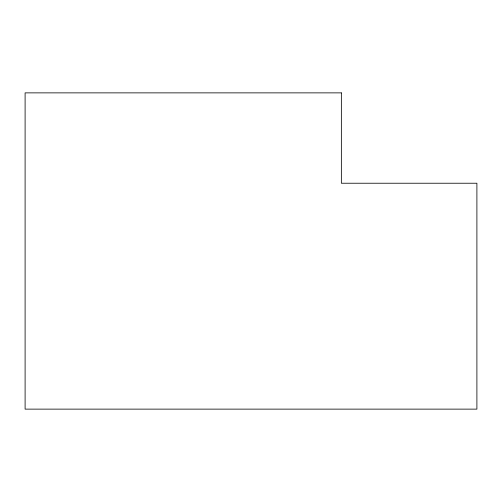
<?xml version="1.0" encoding="UTF-8"?>
<svg xmlns="http://www.w3.org/2000/svg" width="502" height="502" viewBox="0 0 502 502"><rect width="100%" height="100%" fill="white"/><g stroke="black" fill="none" stroke-linecap="round" stroke-linejoin="round"><path stroke-width="0.75" d="M341.36 92.87L25.1 92.87L25.1 409.13L476.9 409.13L476.9 183.23L341.36 183.23L341.36 92.87"/></g></svg>
